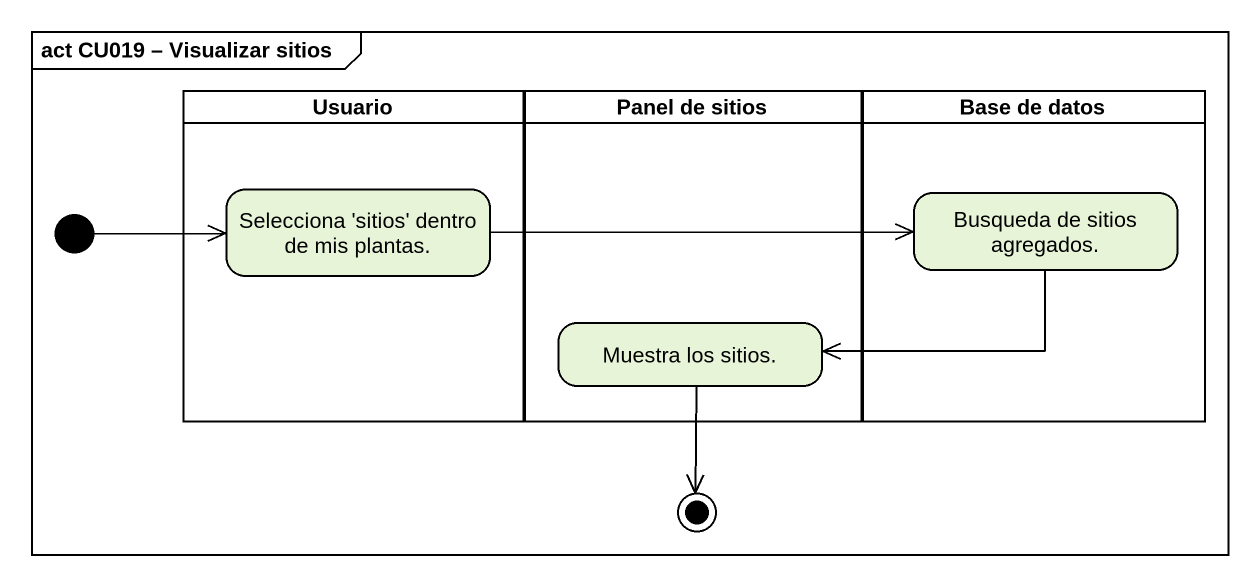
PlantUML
@startuml
mainframe act CU019 – Visualizar sitios
hide empty description
state Usuario <<partition>> {
  state "Selecciona 'sitios' dentro de mis plantas." as Selecciona_sitios_dentro_de
}
state "Panel de sitios" as Panel_de_sitios <<partition>> {
  state "Muestra los sitios." as Muestra_los_sitios
}
state "Base de datos" as Base_de_datos <<partition>> {
  state "Busqueda de sitios agregados." as Busqueda_de_sitios_agregados
}
state initial1 <<start>>
state final1 <<end>>
Selecciona_sitios_dentro_de -right-> Busqueda_de_sitios_agregados
Busqueda_de_sitios_agregados -left-> Muestra_los_sitios
initial1 -right-> Selecciona_sitios_dentro_de
Muestra_los_sitios --> final1
@enduml
